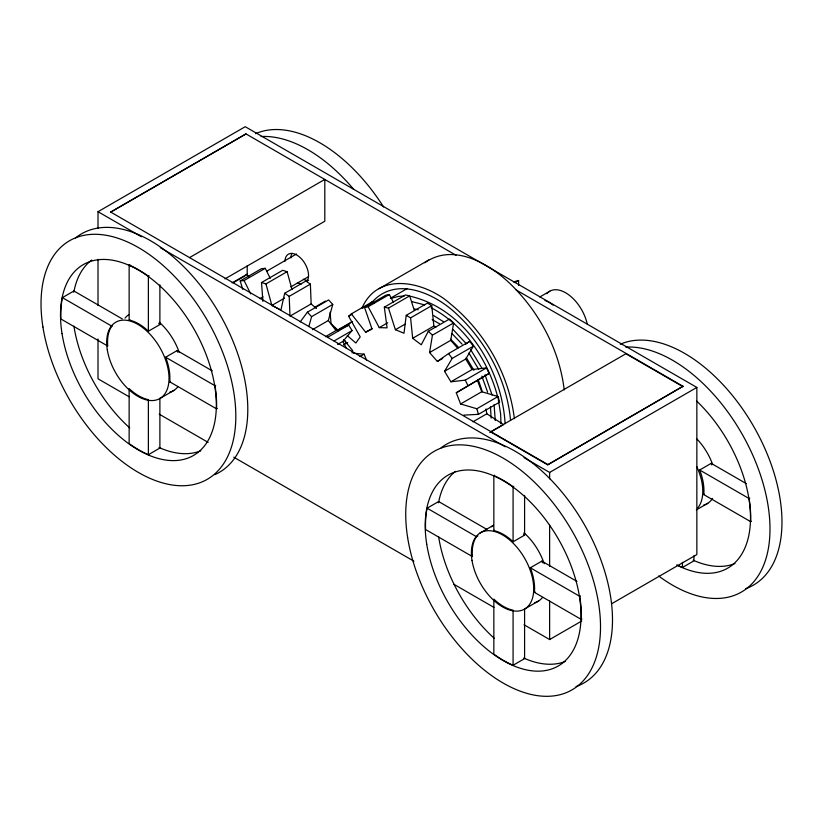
<?xml version="1.0" encoding="UTF-8"?>
<svg xmlns="http://www.w3.org/2000/svg" width="823" height="823" viewBox="0 0 823 823"><rect width="100%" height="100%" fill="white"/><g stroke="black" fill="none" stroke-linecap="round" stroke-linejoin="round"><path stroke-width="1.23" d="M435.768 327.503L433.865 326.052L431.756 305.652L427.404 303.121L406.233 315.353L404 333.233L395.4 329.725L388.487 308.111L384.331 307.174L387.088 327.842L379.249 327.636L368.138 306.742L364.548 307.473L372.047 329.097L365.659 332.204L351.349 313.882L348.623 316.227L360.217 336.885L355.845 343.026L347.244 335.558M442.671 358.396L437.383 361.451L429.565 352.553L432.445 335.167L453.627 322.935L449.481 319.046L428.299 331.278L421.273 344.775L412.683 338.284L410.574 317.873L406.233 315.353M429.565 352.553L450.747 340.331L453.627 322.935M316.444 308.512L311.156 303.924L310.384 284.13L305.858 281.055L284.676 293.276L280.931 309.973L271.857 305.446L265.952 283.914L261.519 282.526L262.907 301.403M352.069 352.974L352.635 350.505L343.695 339.59M308.862 326.556L311.588 316.649L332.77 304.417L328.593 299.942L307.411 312.174L300.23 321.865M312.442 329.694L328.326 320.528L332.77 304.417M362.213 307.576C378.899 270.314 426.335 282.166 450.603 304.068C485.169 332.369 508.984 374.239 514.375 418.67M463.74 415.131L478.43 414.339L499.612 402.118L498.038 396.532L476.867 408.764L460.592 403.97L456.281 392.766L489.129 373.416L486.434 367.922L465.262 380.154L450.881 381.79L444.543 371.276L452.156 358.447L473.338 346.216L469.758 341.308L448.576 353.54L437.383 361.451M444.543 371.276L465.715 359.044L473.338 346.216M337.574 344.467L342.872 341.411L352.09 330.558L348.664 325.136L336.021 330.548L325.435 336.669M372.047 302.247C395.986 275.17 435.624 293.667 457.115 314.53C486.486 342.059 506.968 380.113 510.548 420.45M370.71 303.214L372.531 301.66L374.033 303.584M424.74 262.784C453.01 242.641 488.883 263.165 510.507 284.079C539.291 312.123 559.506 349.796 564.208 389.907M244.956 275.808L246.951 274.316L249.163 277.279M465.684 344.189L469.758 341.308M346.802 325.363L349.929 323.336L337.759 330.362M456.281 392.766L489.129 373.416M98.009 228.413L98.009 211.696L245.233 126.701L696.855 387.438L696.855 554.548L611.612 603.763M245.984 133.912L110.652 212.128L245.984 133.912L456.065 255.284M112.525 325.743L111.805 326.165A44.072 25.451 60 0 0 107.741 346.03L60.871 318.974A110.189 63.618 60 0 1 62.394 297.638L73.916 290.992L122.226 318.882M159.888 284.881L159.888 324.571L148.377 331.216A44.072 25.451 60 0 0 129.139 320.075L129.139 265.037L129.859 264.625M148.377 331.216L148.377 276.158L149.097 275.746M129.139 320.075L129.859 319.663M224.977 278.874L324.807 221.233L324.807 179.424L189.475 257.64M232.127 282.875L246.951 274.316M233.372 282.659L243.968 276.549M242.744 289.377L240.193 280.972L261.364 268.751L265.273 268.308L270.232 278.339M240.193 280.972L244.092 280.54L265.273 268.308M266.621 271.24L296.527 253.978M261.519 282.526L282.69 270.304L287.124 271.693L292.052 289.634M265.952 283.914L287.124 271.693M259.852 298.646L263.031 296.815M217.262 408.434L216.542 408.846L169.682 381.79A44.072 25.451 60 0 0 165.618 357.233L177.13 350.577L212.262 370.864M290.848 286.867L308.574 276.631M271.857 305.446L284.563 298.111M311.156 303.924L289.984 316.145L289.202 296.362L310.384 284.13M169.682 381.79L170.392 381.368M314.345 307.483L325.404 301.095M160.526 398.137L174.065 390.318M378.93 288.76L428.752 259.986M165.618 357.233L215.019 385.75L215.739 385.339M351.349 313.882L372.531 301.66M348.623 316.227L351.802 314.386M362.398 308.275L364.507 307.051M366.626 305.827L368.745 304.613M364.548 307.473L385.72 295.251L389.32 294.521L393.415 302.216M368.138 306.742L389.32 294.521M390.39 298.276L407.262 288.523M339.601 328.912L352.306 321.577M327.482 337.358L348.664 325.136M384.331 307.174L405.513 294.953L409.669 295.889L414.278 310.292M388.487 308.111L409.669 295.889M334.087 340.959L352.09 330.558M148.377 454.708L148.377 399.649A44.072 25.451 60 0 1 129.139 388.569L129.139 443.618A110.189 63.618 60 0 0 148.377 454.708L159.888 448.062L159.888 398.116M343.469 344.971L347.707 342.533M365.659 332.204L372.006 328.542M379.249 327.636L387.715 322.75M410.574 317.873L431.756 305.652M395.4 329.725L404.926 324.221M359.877 356.596L364.116 354.147L366.451 360.001M412.683 338.284L433.865 326.052M514.9 282.618L518.603 280.478L518.603 285.344M539.837 296.969L549.795 291.208M450.881 381.79L472.063 369.558L486.434 367.922M460.592 403.97L481.774 391.738L498.038 396.532M473.05 421.746L486.815 413.794L503.532 424.596L489.767 432.538M477.947 535.886L476.507 536.719A44.072 25.451 60 0 0 472.443 556.595L425.573 529.528A110.189 63.618 60 0 1 427.106 508.192L438.618 501.546L486.928 529.436M524.59 495.436L524.59 535.135L513.079 541.781A44.072 25.451 60 0 0 493.841 530.64L493.841 475.601L494.561 475.18M547.655 464.83L682.987 386.296L547.655 464.83L490.59 431.88L625.922 353.746L682.987 386.697M513.079 541.781L513.079 486.722L513.799 486.3M524.045 457.66L549.63 472.433L696.855 387.438M479.891 533.119L493.43 525.3A44.072 25.451 60 0 0 491.496 526.802M493.841 530.64L494.561 530.228M581.964 618.989L581.244 619.41L534.384 592.344A44.072 25.451 60 0 0 530.321 567.788L541.832 561.142L576.964 581.419M751.327 521.216L750.607 521.628L703.737 494.572A44.072 25.451 60 0 0 699.684 470.005L711.195 463.359L746.327 483.646M534.384 592.344L535.104 591.932M703.737 494.572L704.457 494.15M525.228 608.691L538.767 600.872M696.351 509.89L707.811 503.275M530.321 567.788L579.721 596.315L580.441 595.893M699.684 470.005L749.084 498.532L749.804 498.121M524.045 624.78L549.63 639.553L581.727 621.015M513.079 665.272L513.079 610.203A44.072 25.451 60 0 1 493.841 599.134L493.841 654.172A110.189 63.618 60 0 0 513.079 665.272L524.59 658.616L524.59 608.681M677.638 565.236A110.189 63.618 60 0 0 682.442 567.489L693.954 560.844L693.954 555.72M390.791 298.451L398.291 296.445L404.33 295.961M513.542 281.939L518.603 280.478M353.437 353.232L364.116 354.147M410.656 296.352C466.106 309.355 502.03 369.445 505.096 423.629M412.23 301.702L424.75 304.911M414.453 309.057L418.197 309.715M431.17 307.74C465.551 325.877 488.656 361.359 498.09 398.414M432.137 319.622L439.472 323.778M433.731 315.61L443.556 321.762M516.134 289.963L682.987 386.296M110.652 212.046L547.655 464.429M98.009 211.696L141.391 236.746M160.31 247.661L505.137 446.745M62.394 297.638L111.805 326.165M427.106 508.192L476.507 536.719M129.16 396.789L98.009 378.817L98.009 338.963M159.189 414.134L208.137 442.393M233.722 457.166L413.918 561.204M453.967 584.32L494.006 607.436M284.676 293.276L289.202 296.362M428.299 331.278L432.445 335.167M453.123 329.611L465.633 342.996M452.012 333.582L462.063 344.137M450.593 339.158L458.154 346.967M338.448 330.753L331.062 323.614L330.074 312.246M307.411 312.174L311.588 316.649M450.747 340.331L457.773 348.335M328.326 320.528L336.021 330.548M448.576 353.54L452.156 358.447M470.54 349.436L481.825 368.025M468.915 353.088L478.677 369.332M466.353 357.635L473.904 370.288M465.715 359.044L472.063 369.558M342.872 341.411L346.36 348.263M244.092 280.54L250.706 293.904M465.262 380.154L467.958 385.637M345.207 340.845L346.205 343.057M485.045 374.856L492.082 395.03M481.866 376.142L487.607 392.16M478.153 379.444L482.35 391.727M477.453 380.545L481.774 391.738M476.867 408.764L478.43 414.339M498.316 399.464L500.631 413.99L500.97 423.773M485.971 408.959L486.815 413.794M494.078 404.649L495.261 420.522M490.498 406.613L491.105 418.074M682.442 562.366L682.442 567.489M549.63 472.433L549.63 478.863M549.63 525.136L549.63 566.275M549.63 600.985L549.63 639.553M247.209 265.819L247.209 274.759M98.009 259.266L98.009 305.539M544.96 300.446A31.706 18.312 60 0 1 553.128 305.158M546.884 293.667A31.706 18.312 60 0 1 569.012 295.015A31.706 18.312 60 0 1 587.211 323.995M441.149 447.794A137.739 79.522 60 0 1 585.06 525.815A137.739 79.522 60 0 1 576.079 686.567M565.504 661.373A110.189 63.618 60 0 1 523.706 658.05M494.417 638.453A110.189 63.618 60 0 1 438.618 536.658M438.721 501.845A110.189 63.618 60 0 1 455.458 471.342M493.841 475.601A110.189 63.618 60 0 1 513.079 486.722M579.721 596.315A110.189 63.618 60 0 1 581.244 619.41M542.47 597.498A44.072 25.451 60 0 1 534.497 602.755M524.035 532.872A44.072 25.451 60 0 1 544.188 563.693M523.438 534.055A44.072 25.451 60 0 1 524.59 535.135M541.832 561.142A44.072 25.451 60 0 1 542.439 562.726M438.381 502.781A110.189 63.618 60 0 1 438.618 501.546M620.254 344.24A137.739 79.522 60 0 1 759.135 436.499A137.739 79.522 60 0 1 745.556 588.712M625.768 347.09A137.739 79.522 60 0 1 768.435 508.038A137.739 79.522 60 0 1 658.657 575.997M734.98 563.529A110.189 63.618 60 0 1 693.182 560.206M696.7 401.099A110.189 63.618 60 0 1 749.846 529.086A110.189 63.618 60 0 1 676.681 564.938M749.084 498.532A110.189 63.618 60 0 1 750.607 521.628M712.564 498.429A44.072 25.451 60 0 1 703.542 505.168M696.865 438.916A44.072 25.451 60 0 1 712.564 464.234M696.762 466.59A44.072 25.451 60 0 1 697.966 507.719M711.195 463.359A44.072 25.451 60 0 1 711.802 464.954M335.259 328.264A23.486 13.559 60 0 1 336.864 329.529M255.552 133.676A137.739 79.522 60 0 1 383.569 206.954M261.066 136.536A137.739 79.522 60 0 1 353.684 189.352M75.438 238.022A137.739 79.522 60 0 1 218.26 311.619A137.739 79.522 60 0 1 214.731 474.686M200.802 450.809A110.189 63.618 60 0 1 159.004 447.486M129.705 427.898A110.189 63.618 60 0 1 73.916 326.103M74.008 291.28A110.189 63.618 60 0 1 91.723 260.037M129.139 265.037A110.189 63.618 60 0 1 148.377 276.158M215.019 385.75A110.189 63.618 60 0 1 216.542 408.846M177.768 386.944A44.072 25.451 60 0 1 169.795 392.201M125.034 318.12A44.072 25.451 60 0 1 128.727 314.746M159.333 322.307A44.072 25.451 60 0 1 179.157 352.203M158.736 323.501A44.072 25.451 60 0 1 159.888 324.571M177.13 350.577A44.072 25.451 60 0 1 177.737 352.172M73.679 292.216A110.189 63.618 60 0 1 73.916 290.992M308.574 280.448A16.697 9.639 60 0 1 303.337 279.223M290.879 257.908A16.697 9.639 60 0 1 291.97 253.319M301.599 283.894A16.697 9.639 60 0 1 297.391 282.659M284.933 261.344A16.697 9.639 60 0 1 300.076 257.506A16.697 9.639 60 0 1 306.886 281.487M407.632 537.553A137.739 79.522 60 0 0 567.448 692.164A137.739 79.522 60 0 0 534.292 482.031A137.739 79.522 60 0 0 407.632 537.553M426.726 544.157A110.189 63.618 60 0 0 554.589 667.844A110.189 63.618 60 0 0 528.057 499.736A110.189 63.618 60 0 0 426.726 544.157M472.001 560.34A44.072 25.451 60 0 0 523.14 609.812A44.072 25.451 60 0 0 512.534 542.573A44.072 25.451 60 0 0 472.001 560.34M42.93 326.998A137.739 79.522 60 0 0 202.746 481.599A137.739 79.522 60 0 0 169.589 271.467A137.739 79.522 60 0 0 42.93 326.998M62.023 333.603A110.189 63.618 60 0 0 189.876 457.29A110.189 63.618 60 0 0 163.355 289.182A110.189 63.618 60 0 0 62.023 333.603M107.299 349.775A44.072 25.451 60 0 0 158.438 399.248A44.072 25.451 60 0 0 147.831 332.008A44.072 25.451 60 0 0 107.299 349.775"/></g></svg>
